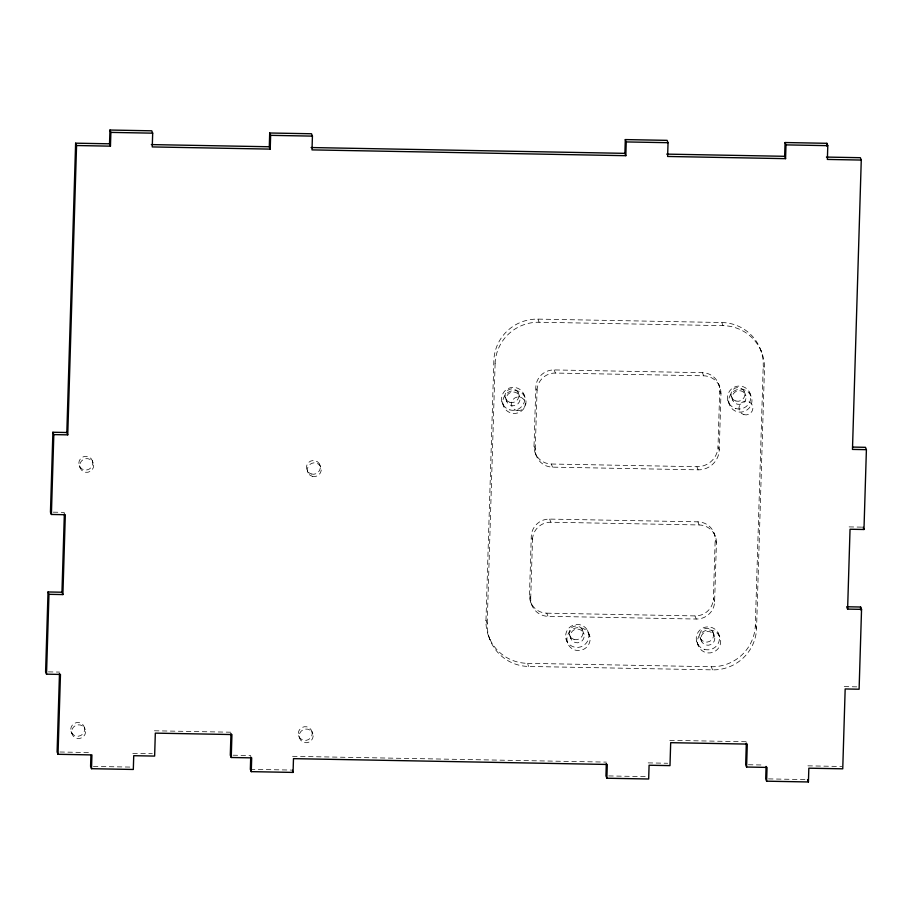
<?xml version="1.0" encoding="UTF-8"?>
<svg xmlns="http://www.w3.org/2000/svg" width="912" height="912" viewBox="0 0 912 912"><rect width="100%" height="100%" fill="white"/><g stroke="black" fill="none" stroke-linecap="round" stroke-linejoin="round"><path stroke-width="0.68" stroke-dasharray="4.56 3.42" d="M485.971 620.32L493.871 360.548A42.841 42.134 -21.6 0 1 537.886 319.109L721.791 322.517A42.841 42.134 -21.6 0 1 763.23 365.53L764.461 368.665L756.561 628.425A42.841 42.134 -21.6 0 1 712.546 669.864L528.641 666.455A42.841 42.134 -21.6 0 1 487.202 623.443L485.971 620.32A42.841 42.134 -21.6 0 0 527.41 663.332L528.641 666.455M487.202 623.443L495.113 363.671L493.871 360.548M529.484 595.24L531.274 536.37A17.864 17.579 -21.6 0 1 549.628 519.088L697.897 521.835A17.864 17.579 -21.6 0 1 715.179 539.779L716.41 542.902L714.62 601.772A17.864 17.579 -21.6 0 1 696.266 619.043L547.998 616.307A17.864 17.579 -21.6 0 1 530.716 598.363L529.484 595.24A17.864 17.579 -21.6 0 0 546.767 613.172L547.998 616.307M534.022 446.071L535.811 387.212A17.864 17.579 -21.6 0 1 554.165 369.93L702.434 372.677A17.864 17.579 -21.6 0 1 719.716 390.621L720.959 393.745L719.237 449.958A20.554 20.212 -21.6 0 1 698.125 469.84L552.547 467.138A17.864 17.579 -21.6 0 1 535.253 449.206L534.022 446.071A17.864 17.579 -21.6 0 0 551.304 464.014L552.547 467.138M530.716 598.363L532.505 539.494L531.274 536.37M535.253 449.206L537.054 390.336L535.811 387.212M714.62 601.772L713.389 598.637L715.179 539.779M719.237 449.958L718.006 446.834L719.716 390.621M756.561 628.425L755.318 625.301L763.23 365.53M495.113 363.671A42.841 42.134 -21.6 0 1 539.117 322.244L723.022 325.641A42.841 42.134 -21.6 0 1 764.461 368.665M537.054 390.336A17.864 17.579 -21.6 0 1 555.408 373.054L703.665 375.801A17.864 17.579 -21.6 0 1 720.959 393.745M551.304 464.014L696.893 466.716A20.554 20.212 -21.6 0 0 718.006 446.834M53.249 512.168L64.399 512.373M849.106 526.897L863.037 527.159M532.505 539.494A17.864 17.579 -21.6 0 1 550.871 522.223L699.128 524.959A17.864 17.579 -21.6 0 1 716.41 542.902M546.767 613.172L695.024 615.919A17.864 17.579 -21.6 0 0 713.389 598.637M527.41 663.332L711.314 666.74A42.841 42.134 -21.6 0 0 755.318 625.301M48.382 671.882L59.531 672.087M844.25 686.611L856.79 686.85M154.402 730.786L231.01 732.211M669.761 740.327L746.369 741.741M59.93 752.001L91.006 752.571M132.799 753.346L152.304 753.711M233.039 755.204L250.754 755.535M292.558 756.31L606.366 762.113M648.158 762.888L667.664 763.253M748.399 764.746L763.39 765.02M807.918 765.841L841.822 766.479M93.366 766.399L130.986 767.095M250.344 769.306L290.746 770.047M608.737 775.93L647.737 776.659M768.485 778.894L806.105 779.589M760.471 349.319L761.702 352.442M721.791 322.517L723.022 325.641M749.356 391.978L751.67 397.894A11.639 11.446 -21.6 0 1 737.021 411.677A11.639 11.446 -21.6 0 1 732.404 392.388A11.639 11.446 -21.6 0 1 751.67 397.894M744.032 391.066L745.913 395.865A6.988 6.874 -21.6 0 1 737.124 404.141A6.988 6.874 -21.6 0 1 734.354 392.57A6.988 6.874 -21.6 0 1 745.913 395.865M731.105 396.059L732.986 400.858M727.822 400.288L730.136 406.205M718.565 383.849L719.807 386.973M702.434 372.677L703.665 375.801M696.893 466.716L698.125 469.84M714.028 533.007L715.259 536.142M697.897 521.835L699.128 524.959M718.097 632.803L720.412 638.719A11.639 11.446 -21.6 0 1 705.763 652.513A11.639 11.446 -21.6 0 1 701.146 633.224A11.639 11.446 -21.6 0 1 720.412 638.719M712.774 631.902L714.005 635.026M713.412 633.578A6.988 6.874 -21.6 0 1 704.623 641.854A6.988 6.874 -21.6 0 1 701.852 630.272A6.988 6.874 -21.6 0 1 713.412 633.578L714.655 636.701A6.988 6.874 -21.6 0 1 705.865 644.978A6.988 6.874 -21.6 0 1 703.095 633.395A6.988 6.874 -21.6 0 1 714.655 636.701M695.024 615.919L696.266 619.043M699.846 636.895L701.727 641.695M711.314 666.74L712.546 669.864M696.563 641.125L698.877 647.041M537.886 319.109L539.117 322.244M554.165 369.93L555.408 373.054M523.34 393.209L525.688 399.114A11.639 11.446 -21.6 0 1 511.165 413.033A11.639 11.446 -21.6 0 1 506.365 393.79A11.639 11.446 -21.6 0 1 525.688 399.114M518.073 392.399L519.954 397.199A6.988 6.874 -21.6 0 1 511.165 405.475A6.988 6.874 -21.6 0 1 508.394 393.893A6.988 6.874 -21.6 0 1 519.954 397.199M535.173 452.842L536.404 455.966M505.145 397.381L507.026 402.181M549.628 519.088L550.871 522.223M501.885 401.725L504.233 407.63M587.51 630.386L588.742 633.521M588.582 633.179A11.639 11.446 -21.6 0 1 573.933 646.973A11.639 11.446 -21.6 0 1 569.316 627.673A11.639 11.446 -21.6 0 1 588.582 633.179L589.825 636.302A11.639 11.446 -21.6 0 1 575.176 650.096A11.639 11.446 -21.6 0 1 570.559 630.808A11.639 11.446 -21.6 0 1 589.825 636.302M582.175 629.485L584.056 634.285A6.988 6.874 -21.6 0 1 575.278 642.561A6.988 6.874 -21.6 0 1 572.497 630.979A6.988 6.874 -21.6 0 1 584.056 634.285M569.259 634.467L571.14 639.266M565.976 638.708L568.29 644.613M530.636 602L531.867 605.123M488.729 636.53L489.961 639.665M319.531 464.094L320.443 466.408M307.219 470.683L308.131 472.997M311.915 731.424A6.988 6.874 -21.6 0 1 303.73 740.282A6.988 6.874 -21.6 0 1 300.139 728.939A6.988 6.874 -21.6 0 1 311.915 731.424L312.839 733.772A6.988 6.874 -21.6 0 1 304.654 742.63A6.988 6.874 -21.6 0 1 301.063 731.287A6.988 6.874 -21.6 0 1 312.839 733.772M298.6 735.665L299.535 738.013M92.351 460.697A6.988 6.874 -21.6 0 1 84.622 469.954A6.988 6.874 -21.6 0 1 80.45 458.804A6.988 6.874 -21.6 0 1 92.351 460.697L93.275 463.034A6.988 6.874 -21.6 0 1 85.546 472.279A6.988 6.874 -21.6 0 1 81.373 461.141A6.988 6.874 -21.6 0 1 93.275 463.034M79.264 465.599L80.188 467.936M84.383 727.286A6.988 6.874 -21.6 0 1 76.152 736.098A6.988 6.874 -21.6 0 1 72.618 724.732A6.988 6.874 -21.6 0 1 84.383 727.286L85.295 729.589A6.988 6.874 -21.6 0 1 77.064 738.412A6.988 6.874 -21.6 0 1 73.53 727.046A6.988 6.874 -21.6 0 1 85.295 729.589M71.045 731.458L71.968 733.772M312.246 476.303A6.988 6.874 -21.6 0 0 321.081 468.084A6.988 6.874 -21.6 0 0 309.544 464.71A6.988 6.874 -21.6 0 0 312.246 476.303M743.896 414.629A6.988 6.874 -21.6 0 0 752.731 406.41A6.988 6.874 -21.6 0 0 741.194 403.036A6.988 6.874 -21.6 0 0 743.896 414.629M517.195 410.605A6.988 6.874 -21.6 0 0 524.924 401.36A6.988 6.874 -21.6 0 0 513.034 399.467A6.988 6.874 -21.6 0 0 517.195 410.605M509.933 409.91A11.639 11.446 -21.6 0 0 524.446 395.99A11.639 11.446 -21.6 0 0 505.123 390.667A11.639 11.446 -21.6 0 0 509.933 409.91M735.79 408.553A11.639 11.446 -21.6 0 0 750.439 394.771A11.639 11.446 -21.6 0 0 731.162 389.264A11.639 11.446 -21.6 0 0 735.79 408.553M704.531 649.39A11.639 11.446 -21.6 0 0 719.169 635.596A11.639 11.446 -21.6 0 0 699.903 630.089A11.639 11.446 -21.6 0 0 704.531 649.39M735.881 401.018A6.988 6.874 -21.6 0 0 744.671 392.741A6.988 6.874 -21.6 0 0 733.111 389.447A6.988 6.874 -21.6 0 0 735.881 401.018M574.036 639.437A6.988 6.874 -21.6 0 0 582.825 631.161A6.988 6.874 -21.6 0 0 571.265 627.855A6.988 6.874 -21.6 0 0 574.036 639.437M509.922 402.34A6.988 6.874 -21.6 0 0 518.711 394.075A6.988 6.874 -21.6 0 0 507.152 390.769A6.988 6.874 -21.6 0 0 509.922 402.34M311.334 473.989A6.988 6.874 -21.6 0 0 320.169 465.77A6.988 6.874 -21.6 0 0 308.632 462.407A6.988 6.874 -21.6 0 0 311.334 473.989"/><path stroke-width="1.37" d="M48.028 591.968L48.963 594.316L62.894 594.578L61.959 592.23L48.028 591.968L45.6 671.836L46.523 674.173L60.466 674.435L58.026 754.292L91.93 754.919L91.508 768.691L133.312 769.466L133.733 755.695L154.63 756.082L155.325 733.134L231.933 734.548L231.238 757.496L251.689 757.872L251.267 771.643L293.06 772.418L293.482 758.647L607.289 764.461L606.879 778.232L648.671 778.996L649.093 765.236L669.989 765.624L670.685 742.676L747.293 744.089L746.597 767.038L767.049 767.414L766.627 781.185L808.431 781.96L808.841 768.189L842.745 768.816L845.173 688.959L859.104 689.221L861.544 609.364L860.609 607.016L846.678 606.754L847.613 609.102L861.544 609.364M52.896 432.254L53.819 434.602L67.75 434.853L66.827 432.516L52.896 432.254L50.456 512.111L51.391 514.459L65.322 514.721L62.894 594.578M46.523 674.173L48.963 594.316M51.391 514.459L53.819 434.602M59.485 673.489L57.103 751.944L58.026 754.292M61.959 592.23L64.353 513.775M66.827 432.516L75.628 143.184L109.531 143.811L110.455 146.159L76.562 145.521L75.628 143.184M67.75 434.853L76.562 145.521M90.915 755.33L90.584 766.342L91.508 768.691M109.531 143.811L109.953 130.04L151.745 130.815L152.68 133.163L152.258 146.923L270.214 149.112L270.636 135.341L269.701 133.004L311.505 133.768L312.428 136.116L312.007 149.887L625.826 155.69L626.236 141.93L625.313 139.582L667.105 140.357L668.04 142.694L667.618 156.465L785.574 158.654L785.996 144.883L785.072 142.534L826.865 143.309L827.788 145.658L827.378 159.429L861.27 160.056L852.469 449.411L866.4 449.662L863.972 529.496L850.041 529.245L847.613 609.102M110.455 146.159L110.876 132.388L109.953 130.04M230.964 733.556L230.303 755.159L231.238 757.496M250.72 756.914L250.344 769.306L251.267 771.643M270.214 149.112L269.291 146.764L269.701 133.004M606.32 763.492L605.944 775.884L606.879 778.232M625.826 155.69L624.891 153.353L625.313 139.582M746.324 743.098L745.674 764.689L746.597 767.038M766.08 766.445L765.704 778.837L766.627 781.185M785.574 158.654L784.651 156.305L785.072 142.534M826.785 146.068L826.865 143.309M860.529 609.82L860.609 607.016M110.876 132.388L152.68 133.163M270.636 135.341L312.428 136.116M626.236 141.93L668.04 142.694M785.996 144.883L827.788 145.658M151.324 144.586L269.291 146.764M311.083 147.539L624.891 153.353M666.695 154.128L784.651 156.305M826.443 157.081L860.347 157.708L861.27 160.056M852.937 447.085L865.477 447.325L866.4 449.662M863.037 527.159L863.972 529.496M807.496 779.612L808.431 781.96M292.136 770.07L293.06 772.418"/></g></svg>
